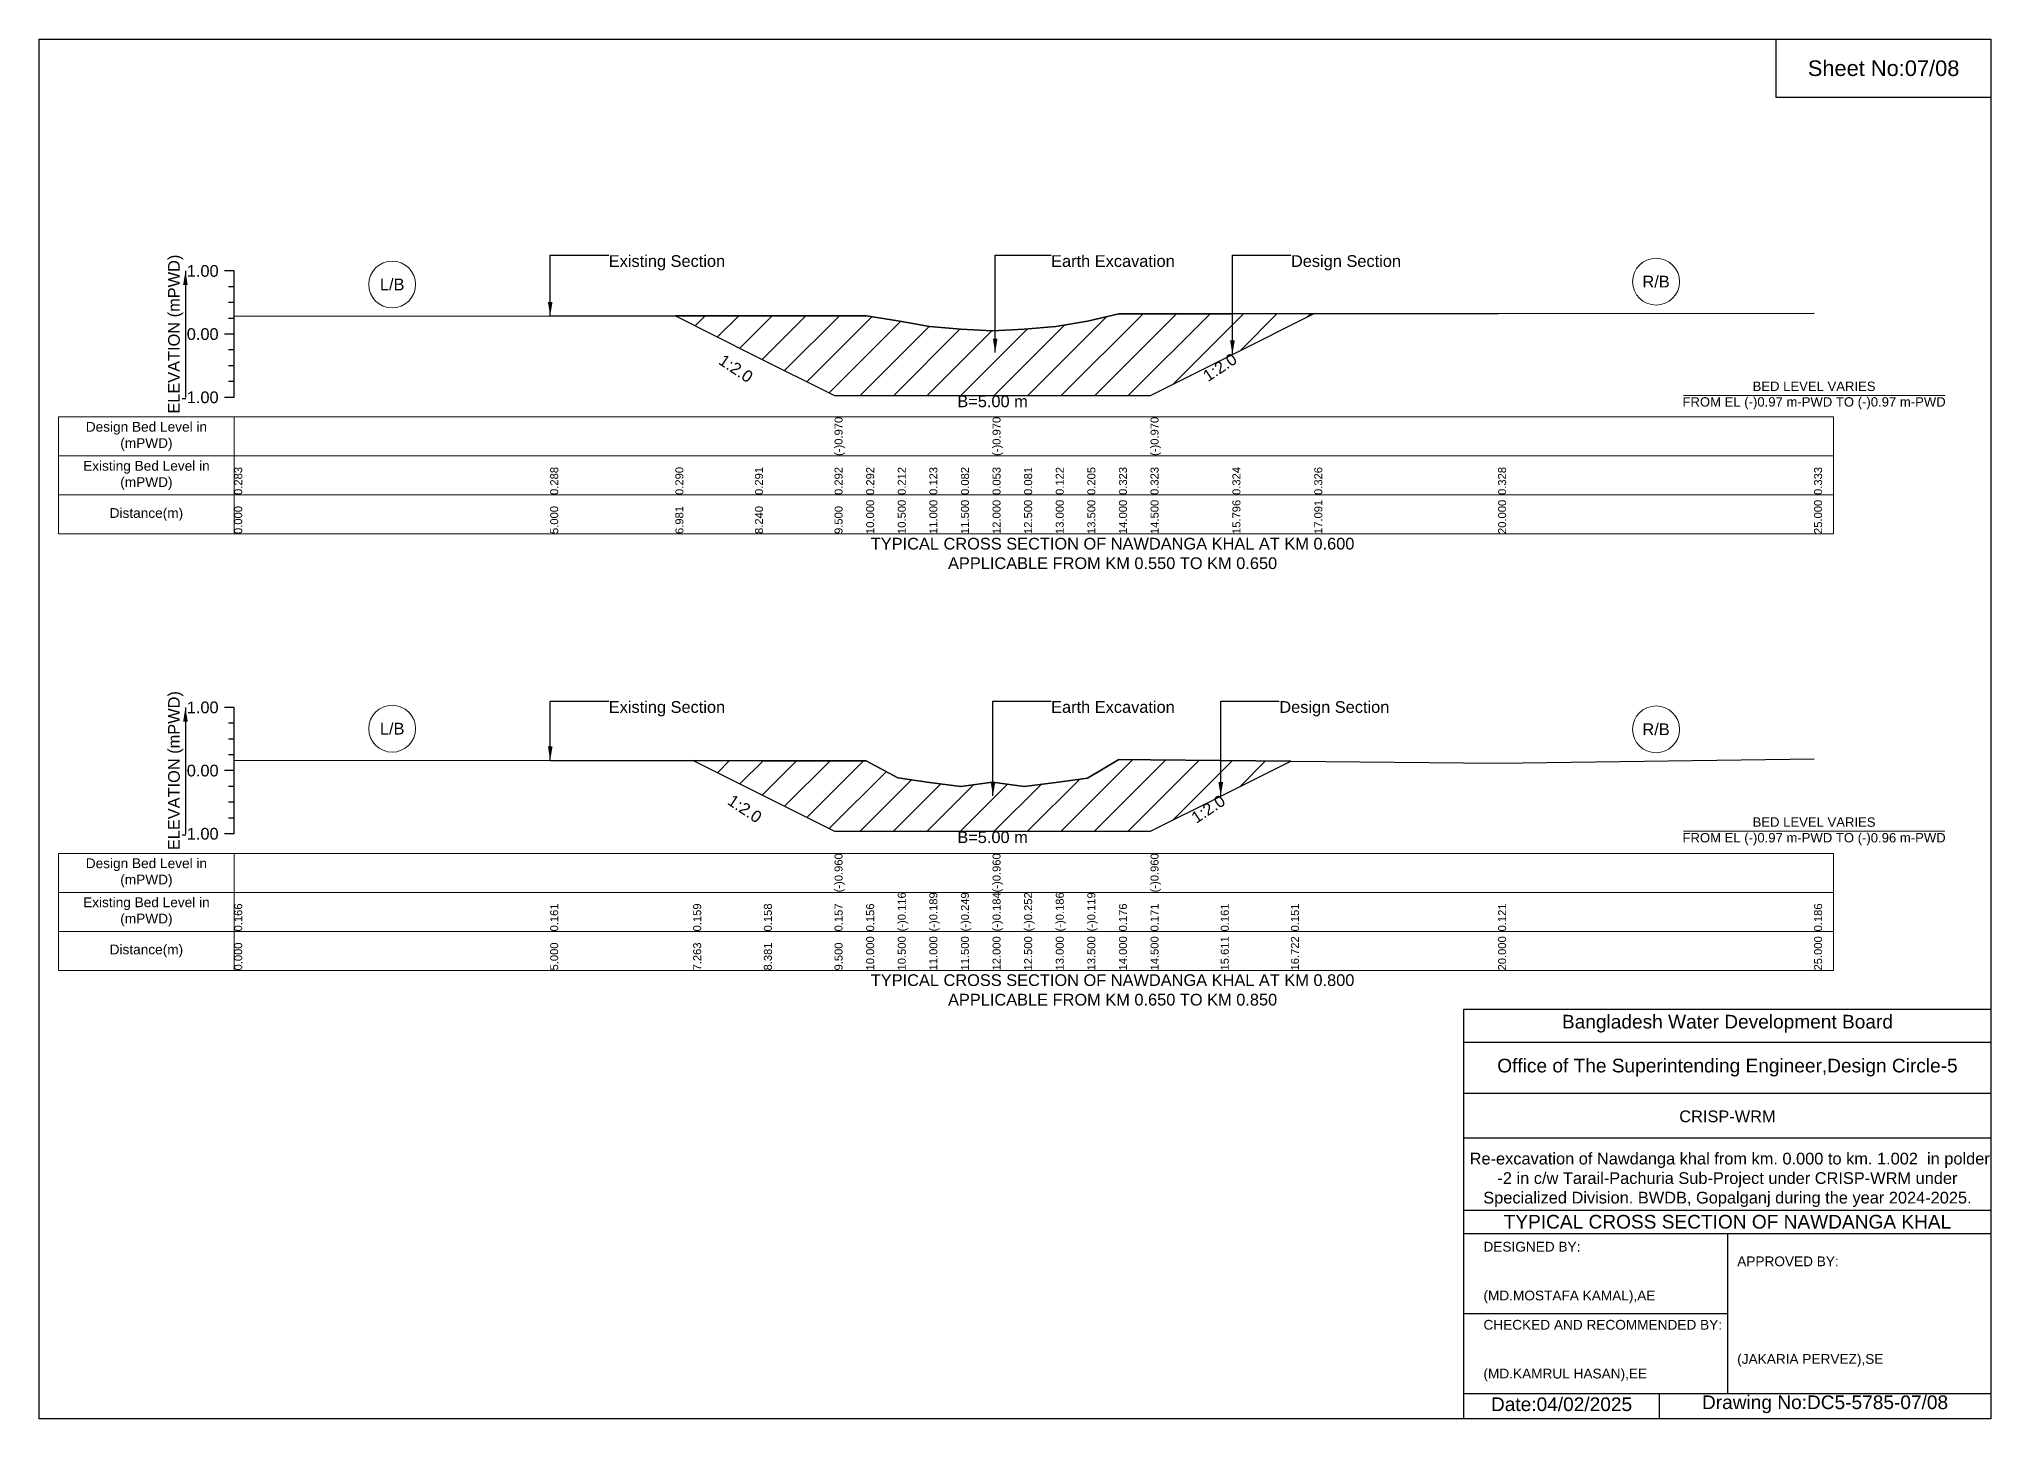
# Model space of a CAD drawing. Header units: inches. Extents: x 91000 to 198000, y -5656 to 7635.
# Drawn here: x 160000 to 168000, y -5656 to 0 of the extents above; entities that cross this region are included whole.
import ezdxf

# ---------------------------------------------------------------- set-up
doc = ezdxf.new("R2010")
doc.units = ezdxf.units.IN
doc.header["$LTSCALE"] = 7
doc.header["$MEASUREMENT"] = 0
for name, color, linetype, lineweight in [('Cross section Data Border', 7, 'Continuous', 9), ('Cross Section Labels', 7, 'Continuous', 9), ('Existing_Bed_Level for Xsection', 7, 'Continuous', 25)]:
    doc.layers.add(name, color=color, linetype=linetype, lineweight=lineweight)
doc.styles.get("Standard").update_dxf_attribs({"font": 'arial.ttf'})
doc.dimstyles.get("Standard").update_dxf_attribs({"dimtxt": 0.18, "dimasz": 0.18, "dimexe": 0.18, "dimexo": 0.0625, "dimgap": 0.09, "dimtad": 0, "dimtih": 1, "dimtoh": 1, "dimdec": 4, "dimzin": 0, "dimdsep": 46, "dimtxsty": 'Standard', "dimcen": 0.09, "dimadec": 0, "dimazin": 0, "dimtfac": 1, "dimtdec": 4, "dimtofl": 0, "dimtmove": 0, "dimatfit": 3, "dimfxl": 1, "dimtolj": 1, "dimtzin": 0, "dimarcsym": 0})

msp = doc.modelspace()

# ---------------------------------------------------------------- hatches: boundary and pattern name
at = {"layer": 'Existing_Bed_Level for Xsection'}
h = msp.add_hatch(dxfattribs=at)
h.set_pattern_fill('ANSI31', color=256, scale=777, style=0)
h.paths.add_polyline_path([(162608, -1134.7), (162934.3, -1297.8), (163260.5, -1461), (163390, -1461), (163519.5, -1461), (163649, -1461), (163778.5, -1461), (163908, -1461), (164037.5, -1461), (164167, -1461), (164296.5, -1461), (164426, -1461), (164555.5, -1461), (164891.1, -1293.2), (165226.6, -1125.4), (164891.1, -1125.7), (164555.5, -1126), (164426, -1126.1), (164296.5, -1156.6), (164167, -1178.1), (164037.5, -1188.7), (163908, -1196), (163778.5, -1188.5), (163649, -1177.9), (163519.5, -1154.8), (163390, -1134.1), (163260.5, -1134.2), (162934.3, -1134.5)])
h = msp.add_hatch(dxfattribs=at)
h.set_pattern_fill('ANSI31', color=256, scale=777, style=0)
h.paths.add_polyline_path([(162681, -2957.6), (162970.7, -3102.5), (163260.5, -3247.4), (163390, -3247.4), (163519.5, -3247.4), (163649, -3247.4), (163778.5, -3247.4), (163908, -3247.4), (164037.5, -3247.4), (164167, -3247.4), (164296.5, -3247.4), (164426, -3247.4), (164555.5, -3247.4), (164843.3, -3103.5), (165131, -2959.6), (164843.3, -2957), (164555.5, -2954.3), (164426, -2953.1), (164296.5, -3029.6), (164167, -3046.9), (164037.5, -3064), (163908, -3046.4), (163778.5, -3063.2), (163649, -3047.7), (163519.5, -3028.8), (163390, -2958.3), (163260.5, -2958.2), (162970.7, -2957.9)])

# ---------------------------------------------------------------- linework, layer by layer
for points in [[(160000, 0), (168000, 0), (168000, -5656), (160000, -5656)], [(167120, 0), (168000, 0), (168000, -240), (167120, -240)]]:
    msp.add_lwpolyline(points, close=True)
for points in [[(165840, -5656), (165840, -3976), (168000, -3976)], [(165840, -4112), (168000, -4112)], [(165840, -4320), (168000, -4320)], [(165840, -4504), (168000, -4504)], [(165840, -4800), (168000, -4800)], [(165840, -4896), (168000, -4896)], [(166920, -4896), (166920, -5552)], [(165840, -5224), (166920, -5224)], [(165840, -5552), (168000, -5552)], [(166640, -5552), (166640, -5656)]]:
    msp.add_lwpolyline(points)
at = {"layer": 'Cross section Data Border'}
for points in [[(160080, -1548.7), (167355, -1548.7), (167355, -2028.7), (160080, -2028.7)], [(160080, -3337.7), (167355, -3337.7), (167355, -3817.7), (160080, -3817.7)]]:
    msp.add_lwpolyline(points, close=True, dxfattribs=at)
for points in [[(160800, -1548.7), (160800, -2028.7)], [(160080, -1708.7), (167355, -1708.7)], [(160080, -1868.7), (167355, -1868.7)], [(160800, -3337.7), (160800, -3817.7)], [(160080, -3497.7), (167355, -3497.7)], [(160080, -3657.7), (167355, -3657.7)]]:
    msp.add_lwpolyline(points, dxfattribs=at)
at = {"layer": 'Cross Section Labels'}
for points in [[(166739.2, -1461), (167810.8, -1461)], [(166739.2, -3247.4), (167810.8, -3247.4)]]:
    msp.add_lwpolyline(points, dxfattribs=at)
for centre in [(161447.5, -1006.3), (166627.5, -994.6), (161447.5, -2826.9), (166627.5, -2829.5)]:
    msp.add_circle(centre, 96, dxfattribs=at)
at = {"layer": 'Existing_Bed_Level for Xsection'}
for points in [[(160800, -950.7), (160760, -950.7)], [(160800, -1468.7), (160800, -1209.7), (160800, -950.7)], [(160800, -1015.5), (160776, -1015.5)], [(160800, -1080.2), (160776, -1080.2)], [(160800, -1145), (160776, -1145)], [(160800, -1136.4), (162095, -1135.1), (162608, -1134.7), (162934.3, -1134.5), (163260.5, -1134.2), (163260.5, -1134.2), (163390, -1134.1), (163519.5, -1154.8), (163649, -1177.9), (163778.5, -1188.5), (163908, -1196), (163908, -1196), (164037.5, -1188.7), (164167, -1178.1), (164296.5, -1156.6), (164426, -1126.1), (164555.5, -1126), (164555.5, -1126), (164891.1, -1125.7), (165226.6, -1125.4), (165980, -1124.8), (167275, -1123.5)], [(160800, -1209.7), (160760, -1209.7)], [(160800, -1274.5), (160776, -1274.5)], [(160800, -1339.2), (160776, -1339.2)], [(160800, -1404), (160776, -1404)], [(160800, -1468.7), (160760, -1468.7)], [(160800, -2739.7), (160760, -2739.7)], [(160800, -3257.7), (160800, -2998.7), (160800, -2739.7)], [(160800, -2804.5), (160776, -2804.5)], [(160800, -2869.2), (160776, -2869.2)], [(160800, -2934), (160776, -2934)], [(160800, -2955.7), (162095, -2957), (162681, -2957.6), (162970.7, -2957.9), (163260.5, -2958.2), (163260.5, -2958.2), (163390, -2958.3), (163519.5, -3028.8), (163649, -3047.7), (163778.5, -3063.2), (163908, -3046.4), (163908, -3046.4), (164037.5, -3064), (164167, -3046.9), (164296.5, -3029.6), (164426, -2953.1), (164555.5, -2954.3), (164555.5, -2954.3), (164843.3, -2957), (165131, -2959.6), (165980, -2967.4), (167275, -2950.6)], [(160800, -2998.7), (160760, -2998.7)], [(160800, -3063.5), (160776, -3063.5)], [(160800, -3128.2), (160776, -3128.2)], [(160800, -3193), (160776, -3193)], [(160800, -3257.7), (160760, -3257.7)]]:
    msp.add_lwpolyline(points, dxfattribs=at)
for points in [[(162608, -1134.7), (162934.3, -1297.8), (163260.5, -1461), (163260.5, -1461), (163390, -1461), (163519.5, -1461), (163649, -1461), (163778.5, -1461), (163908, -1461), (163908, -1461), (164037.5, -1461), (164167, -1461), (164296.5, -1461), (164426, -1461), (164555.5, -1461), (164555.5, -1461), (164891.1, -1293.2), (165226.6, -1125.4), (164891.1, -1125.7), (164555.5, -1126), (164555.5, -1126), (164426, -1126.1), (164296.5, -1156.6), (164167, -1178.1), (164037.5, -1188.7), (163908, -1196), (163908, -1196), (163778.5, -1188.5), (163649, -1177.9), (163519.5, -1154.8), (163390, -1134.1), (163260.5, -1134.2), (163260.5, -1134.2), (162934.3, -1134.5)], [(162681, -2957.6), (162681, -2957.6), (162970.7, -3102.5), (163260.5, -3247.4), (163260.5, -3247.4), (163390, -3247.4), (163519.5, -3247.4), (163649, -3247.4), (163778.5, -3247.4), (163908, -3247.4), (163908, -3247.4), (164037.5, -3247.4), (164167, -3247.4), (164296.5, -3247.4), (164426, -3247.4), (164555.5, -3247.4), (164555.5, -3247.4), (164843.3, -3103.5), (165131, -2959.6), (164843.3, -2957), (164555.5, -2954.3), (164555.5, -2954.3), (164426, -2953.1), (164296.5, -3029.6), (164167, -3046.9), (164037.5, -3064), (163908, -3046.4), (163908, -3046.4), (163778.5, -3063.2), (163649, -3047.7), (163519.5, -3028.8), (163390, -2958.3), (163260.5, -2958.2), (163260.5, -2958.2), (162970.7, -2957.9), (162681, -2957.6)]]:
    msp.add_lwpolyline(points, close=True, dxfattribs=at)

# ---------------------------------------------------------------- texts
at = {"attachment_point": 5}
for s, insert, char_height in [('Sheet No:07/08', (167560, -120), 64), ('Bangladesh Water Development Board', (166920, -4036), 56), ('Office of The Superintending Engineer,Design Circle-5', (166920, -4216), 56)]:
    msp.add_mtext(s, dxfattribs=dict(at, insert=insert, char_height=char_height))
for s, insert, char_height, width, attachment_point in [('CRISP-WRM', (166920, -4416), 48, 2240, 5), (' Re-excavation of Nawdanga khal from km. 0.000 to km. 1.002  in polder -2 in c/w Tarail-Pachuria Sub-Project under CRISP-WRM under Specialized Division. BWDB, Gopalganj during the year 2024-2025.', (166920, -4676), 48, 2160, 5), ('TYPICAL CROSS SECTION OF NAWDANGA KHAL', (166920, -4848), 56, 2240, 5), ('DESIGNED BY:^J^J^J(MD.MOSTAFA KAMAL),AE', (165920, -5056), 40, 1120, 4), ('APPROVED BY:^J^J^J^J^J^J(JAKARIA PERVEZ),SE', (166960, -5216), 40, 1120, 4), ('CHECKED AND RECOMMENDED BY:^J^J^J(MD.KAMRUL HASAN),EE', (165920, -5376), 40, 1120, 4), ('Date:04/02/2025', (166240, -5596), 56, 1120, 5), ('Drawing No:DC5-5785-07/08', (167320, -5596), 56, 1760, 5)]:
    msp.add_mtext(s, dxfattribs=dict(insert=insert, char_height=char_height, width=width, attachment_point=attachment_point))
at = {"layer": 'Cross section Data Border', "char_height": 40, "width": 640, "attachment_point": 5}
for s, insert in [('Design Bed Level in (mPWD)', (160440, -1628.7)), ('Existing Bed Level in (mPWD)', (160440, -1788.7)), ('Distance(m)', (160440, -1948.7)), ('Design Bed Level in (mPWD)', (160440, -3417.7)), ('Existing Bed Level in (mPWD)', (160440, -3577.7)), ('Distance(m)', (160440, -3737.7))]:
    msp.add_mtext(s, dxfattribs=dict(at, insert=insert))
at = {"layer": 'Cross Section Labels'}
for s, insert, char_height, attachment_point in [('Existing Section', (162335, -886), 48, 1), ('Earth Excavation', (164148, -886), 48, 1), ('Design Section', (165131.1, -886), 48, 1), ('L/B', (161447.5, -1006.3), 48, 5), ('R/B', (166627.5, -994.6), 48, 5), ('BED LEVEL VARIES ^JFROM EL (-)0.97 m-PWD TO (-)0.97 m-PWD', (167275, -1461), 38.4, 5), ('B=5.00 m', (163908, -1461), 48, 2), ('TYPICAL CROSS SECTION OF NAWDANGA KHAL AT KM 0.600^JAPPLICABLE FROM KM 0.550 TO KM 0.650', (164400, -2108.7), 48, 5), ('Existing Section', (162335, -2713.8), 48, 1), ('Earth Excavation', (164148, -2713.8), 48, 1), ('Design Section', (165083.3, -2713.8), 48, 1), ('L/B', (161447.5, -2826.9), 48, 5), ('R/B', (166627.5, -2829.5), 48, 5), ('BED LEVEL VARIES ^JFROM EL (-)0.97 m-PWD TO (-)0.96 m-PWD', (167275, -3247.4), 38.4, 5), ('B=5.00 m', (163908, -3247.4), 48, 2), ('TYPICAL CROSS SECTION OF NAWDANGA KHAL AT KM 0.800^JAPPLICABLE FROM KM 0.650 TO KM 0.850', (164400, -3897.7), 48, 5)]:
    msp.add_mtext(s, dxfattribs=dict(at, insert=insert, char_height=char_height, attachment_point=attachment_point))
at = {"layer": 'Cross Section Labels', "char_height": 48, "attachment_point": 2}
for insert, rotation in [((162869.5, -1330.2), 326.30993), ((164826.3, -1325.6), 33.69007), ((162906, -3134.9), 326.30993), ((164778.5, -3135.9), 33.69007)]:
    msp.add_mtext('1:2.0', dxfattribs=dict(at, insert=insert, rotation=rotation))
at = {"layer": 'Existing_Bed_Level for Xsection', "rotation": 90}
for s, insert, char_height, attachment_point in [('ELEVATION (mPWD)', (160560, -1209.7), 48, 5), ('(-)0.970', (163260.5, -1708.7), 32.8, 1), ('(-)0.970', (163908, -1708.7), 32.8, 1), ('(-)0.970', (164555.5, -1708.7), 32.8, 1), ('0.283', (160800, -1868.7), 32.8, 1), ('0.288', (162095, -1868.7), 32.8, 1), ('0.290', (162608, -1868.7), 32.8, 1), ('0.291', (162934.3, -1868.7), 32.8, 1), ('0.292', (163260.5, -1868.7), 32.8, 1), ('0.292', (163390, -1868.7), 32.8, 1), ('0.212', (163519.5, -1868.7), 32.8, 1), ('0.123', (163649, -1868.7), 32.8, 1), ('0.082', (163778.5, -1868.7), 32.8, 1), ('0.053', (163908, -1868.7), 32.8, 1), ('0.081', (164037.5, -1868.7), 32.8, 1), ('0.122', (164167, -1868.7), 32.8, 1), ('0.205', (164296.5, -1868.7), 32.8, 1), ('0.323', (164426, -1868.7), 32.8, 1), ('0.323', (164555.5, -1868.7), 32.8, 1), ('0.324', (164891.1, -1868.7), 32.8, 1), ('0.326', (165226.6, -1868.7), 32.8, 1), ('0.328', (165980, -1868.7), 32.8, 1), ('0.333', (167275, -1868.7), 32.8, 1), ('0.000', (160800, -2028.7), 32.8, 1), ('5.000', (162095, -2028.7), 32.8, 1), ('6.981', (162608, -2028.7), 32.8, 1), ('8.240', (162934.3, -2028.7), 32.8, 1), ('9.500', (163260.5, -2028.7), 32.8, 1), ('10.000', (163390, -2028.7), 32.8, 1), ('10.500', (163519.5, -2028.7), 32.8, 1), ('11.000', (163649, -2028.7), 32.8, 1), ('11.500', (163778.5, -2028.7), 32.8, 1), ('12.000', (163908, -2028.7), 32.8, 1), ('12.500', (164037.5, -2028.7), 32.8, 1), ('13.000', (164167, -2028.7), 32.8, 1), ('13.500', (164296.5, -2028.7), 32.8, 1), ('14.000', (164426, -2028.7), 32.8, 1), ('14.500', (164555.5, -2028.7), 32.8, 1), ('15.796', (164891.1, -2028.7), 32.8, 1), ('17.091', (165226.6, -2028.7), 32.8, 1), ('20.000', (165980, -2028.7), 32.8, 1), ('25.000', (167275, -2028.7), 32.8, 1), ('ELEVATION (mPWD)', (160560, -2998.7), 48, 5), ('(-)0.960', (163260.5, -3497.7), 32.8, 1), ('(-)0.960', (163908, -3497.7), 32.8, 1), ('(-)0.960', (164555.5, -3497.7), 32.8, 1), ('(-)0.116', (163519.5, -3657.7), 32.8, 1), ('(-)0.189', (163649, -3657.7), 32.8, 1), ('(-)0.249', (163778.5, -3657.7), 32.8, 1), ('(-)0.184', (163908, -3657.7), 32.8, 1), ('(-)0.252', (164037.5, -3657.7), 32.8, 1), ('(-)0.186', (164167, -3657.7), 32.8, 1), ('(-)0.119', (164296.5, -3657.7), 32.8, 1), ('0.166', (160800, -3657.7), 32.8, 1), ('0.161', (162095, -3657.7), 32.8, 1), ('0.159', (162681, -3657.7), 32.8, 1), ('0.158', (162970.7, -3657.7), 32.8, 1), ('0.157', (163260.5, -3657.7), 32.8, 1), ('0.156', (163390, -3657.7), 32.8, 1), ('0.176', (164426, -3657.7), 32.8, 1), ('0.171', (164555.5, -3657.7), 32.8, 1), ('0.161', (164843.3, -3657.7), 32.8, 1), ('0.151', (165131, -3657.7), 32.8, 1), ('0.121', (165980, -3657.7), 32.8, 1), ('0.186', (167275, -3657.7), 32.8, 1), ('10.000', (163390, -3817.7), 32.8, 1), ('10.500', (163519.5, -3817.7), 32.8, 1), ('11.000', (163649, -3817.7), 32.8, 1), ('11.500', (163778.5, -3817.7), 32.8, 1), ('12.000', (163908, -3817.7), 32.8, 1), ('12.500', (164037.5, -3817.7), 32.8, 1), ('13.000', (164167, -3817.7), 32.8, 1), ('13.500', (164296.5, -3817.7), 32.8, 1), ('14.000', (164426, -3817.7), 32.8, 1), ('14.500', (164555.5, -3817.7), 32.8, 1), ('15.611', (164843.3, -3817.7), 32.8, 1), ('16.722', (165131, -3817.7), 32.8, 1), ('20.000', (165980, -3817.7), 32.8, 1), ('25.000', (167275, -3817.7), 32.8, 1), ('0.000', (160800, -3817.7), 32.8, 1), ('5.000', (162095, -3817.7), 32.8, 1), ('7.263', (162681, -3817.7), 32.8, 1), ('8.381', (162970.7, -3817.7), 32.8, 1), ('9.500', (163260.5, -3817.7), 32.8, 1)]:
    msp.add_mtext(s, dxfattribs=dict(at, insert=insert, char_height=char_height, attachment_point=attachment_point))
at = {"layer": 'Existing_Bed_Level for Xsection', "char_height": 48, "attachment_point": 6}
for s, insert in [('1.00', (160736, -950.7)), ('0.00', (160736, -1209.7)), ('-1.00', (160736, -1468.7)), ('1.00', (160736, -2739.7)), ('0.00', (160736, -2998.7)), ('-1.00', (160736, -3257.7))]:
    msp.add_mtext(s, dxfattribs=dict(at, insert=insert))

# ---------------------------------------------------------------- leaders
at = {"layer": 'Cross Section Labels', "annotation_type": 0, "has_hookline": 1, "hookline_direction": 0}
for points, text_width in [([(162095, -1135.1), (162095, -886), (162334.9, -886)], 467.2), ([(163918.7, -1285.4), (163918.7, -886), (164147.9, -886)], 497), ([(164891.1, -1293.2), (164891.1, -886), (165131, -886)], 441.2), ([(162095, -2957), (162095, -2713.8), (162334.9, -2713.8)], 467.2), ([(163909.8, -3102.3), (163909.8, -2713.8), (164147.9, -2713.8)], 497), ([(164843.3, -3103.5), (164843.3, -2713.8), (165083.2, -2713.8)], 441.2)]:
    msp.add_leader(points, dimstyle='Standard', override={"dimasz": 57.6}, dxfattribs=dict(at, text_width=text_width))
at = {"layer": 'Existing_Bed_Level for Xsection'}
for points in [[(160600, -950.7), (160600, -1468.7)], [(160600, -2739.7), (160600, -3257.7)]]:
    msp.add_leader(points, dimstyle='Standard', override={"dimasz": 57.6}, dxfattribs=at)

doc.saveas('drawing.dxf')
